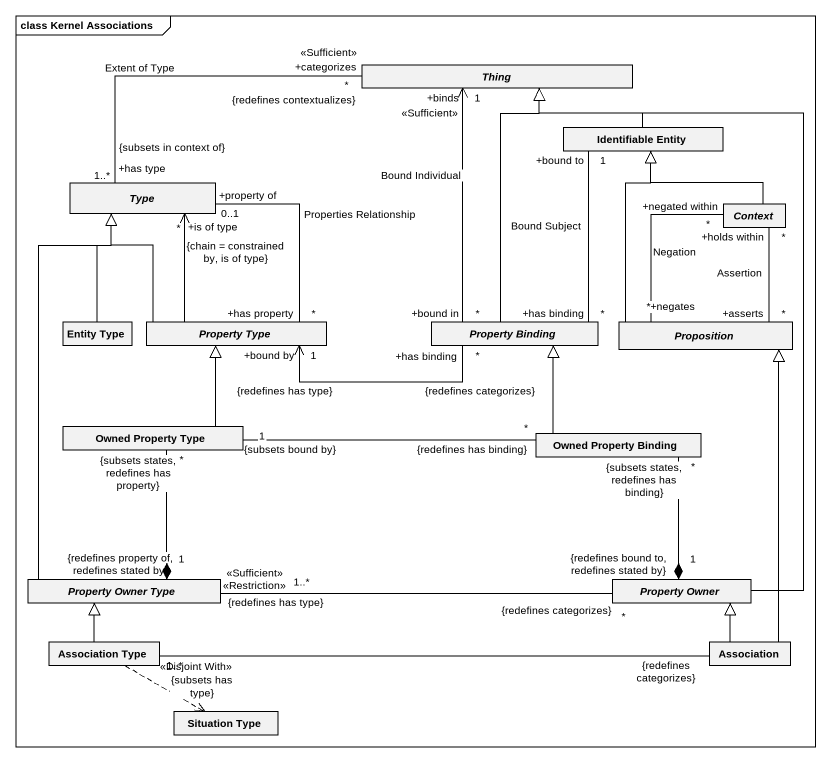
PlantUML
@startuml
mainframe class Kernel Associations
hide circle
hide empty members
abstract class Thing
class "Identifiable Entity" as Identifiable_Entity
abstract class Type
abstract class Context
class "Entity Type" as Entity_Type
abstract class "Property Type" as Property_Type
abstract class "Property Binding" as Property_Binding
abstract class Proposition
class "Owned Property Type" as Owned_Property_Type
class "Owned Property Binding" as Owned_Property_Binding
abstract class "Property Owner Type" as Property_Owner_Type
abstract class "Property Owner" as Property_Owner
class "Association Type" as Association_Type
class Association
class "Situation Type" as Situation_Type
Identifiable_Entity -left-|> Thing
Identifiable_Entity "+bound to\n1" -- "+has binding\n*" Property_Binding : Bound Subject
Type "+has type\n1..*\n{subsets in context of}" -right- "+categorizes\n<<Sufficient>>\n*\n{redefines contextualizes}" Thing : Extent of Type
Type "+property of\n0..1" -- "+has property\n*" Property_Type : Properties Relationship
Context -up-|> Identifiable_Entity
Context "+negated within\n*" -- "+negates\n*" Proposition : Negation
Context "+holds within\n*" -- "+asserts\n*" Proposition : Assertion
Entity_Type -up-|> Type
Property_Type -up-> "+is of type\n*\n{chain = constrained by, is of type}" Type
Property_Type -up-|> Type
Property_Type "+bound by\n1\n{redefines has type}" <-right- "+has binding\n*\n{redefines categorizes}" Property_Binding
Property_Binding "+bound in\n*" -up-> "+binds\n<<Sufficient>>\n1" Thing : Bound Individual
Property_Binding -up-|> Thing
Proposition -up-|> Identifiable_Entity
Owned_Property_Type -up-|> Property_Type
Owned_Property_Binding -up-|> Property_Binding
Owned_Property_Binding "*\n{redefines has binding}" -left- "1\n{subsets bound by}" Owned_Property_Type
Property_Owner_Type -up-|> Type
Property_Owner_Type "1\n{redefines property of, redefines stated by}" *-up- "*\n{subsets states, redefines has property}" Owned_Property_Type
Property_Owner_Type "<<Sufficient>> <<Restriction>>\n1..*\n{redefines has type}" -right- "*\n{redefines categorizes}" Property_Owner
Property_Owner -up-|> Thing
Property_Owner "1\n{redefines bound to, redefines stated by}" *-up- "*\n{subsets states, redefines has binding}" Owned_Property_Binding
Association_Type -up-|> Property_Owner_Type
Association_Type "1..*\n{subsets has type}" -right- "{redefines categorizes}" Association
Association_Type .right.> Situation_Type : <<Disjoint With>>
Association -up-|> Proposition
Association -up-|> Property_Owner
@enduml
